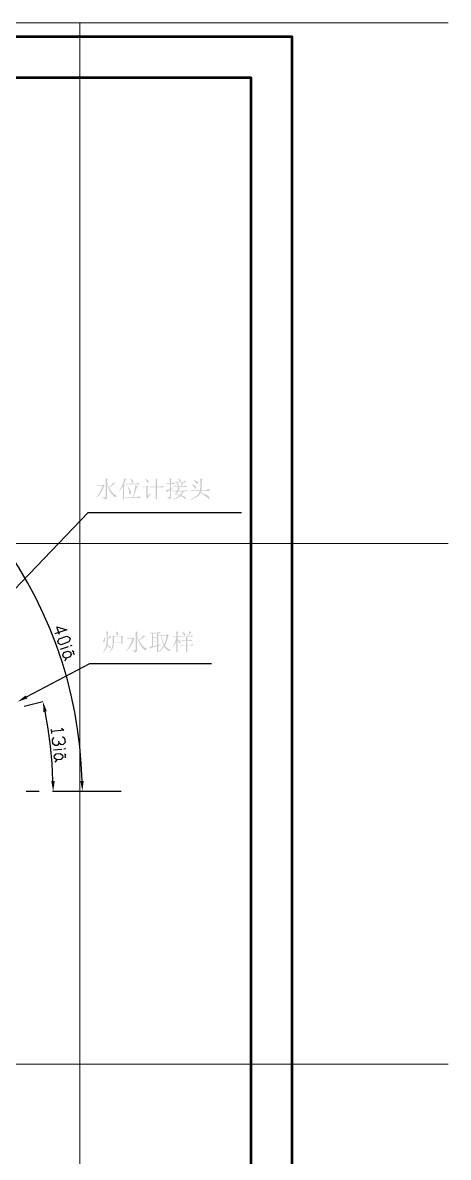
# Model space of a CAD drawing. Header units: millimetres. Extents: x 0 to 841, y 0 to 1189.
# Drawn here: x 743.9 to 841, y 929.9 to 1189 of the extents above; entities that cross this region are included whole.
import ezdxf

# ---------------------------------------------------------------- set-up
doc = ezdxf.new("R2010")
doc.units = ezdxf.units.MM
doc.layers.add('C00-00-00', color=7, linetype='Continuous')
doc.layers.add('CBF-BF-BF', color=7, linetype='Continuous', true_color=0xbfbfbf)

msp = doc.modelspace()

# ---------------------------------------------------------------- hatches: boundary and pattern name
at = {"layer": 'C00-00-00'}
h = msp.add_hatch(color=256, dxfattribs=at)
edge = h.paths.add_edge_path(flags=0)
edge.add_spline(control_points=[(762.806696, 1084.95387), (762.806696, 1084.95387), (763.347438, 1084.725116), (763.347438, 1084.725116), (763.347438, 1084.725116), (763.13963, 1084.558649), (763.13963, 1084.558649), (763.125298, 1084.239495), (763.152859, 1083.968849), (763.222312, 1083.74726), (763.291766, 1083.52512), (763.40256, 1083.254474), (763.555798, 1082.93532), (764.09654, 1083.379048), (764.4642, 1083.760489), (764.658228, 1084.080194), (764.658228, 1084.080194), (765.012108, 1083.705368), (765.012108, 1083.705368), (764.873202, 1083.691036), (764.696262, 1083.607803), (764.481288, 1083.455667), (764.266314, 1083.302981), (763.971414, 1083.095172), (763.597139, 1082.831692), (764.137881, 1081.790997), (764.748076, 1081.159304), (765.428276, 1080.937716), (765.428276, 1080.937716), (765.428276, 1080.854482), (765.428276, 1080.854482), (765.164795, 1080.840702), (765.004943, 1080.757468), (764.949821, 1080.604782), (764.103154, 1081.228758), (763.500125, 1082.241891), (763.13963, 1083.64308), (763.13963, 1083.64308), (763.13963, 1080.729908), (763.13963, 1080.729908), (763.152859, 1080.383193), (762.986392, 1080.168219), (762.640229, 1080.084435), (762.653458, 1080.279014), (762.438484, 1080.4317), (761.994756, 1080.542494), (761.994756, 1080.542494), (761.994756, 1080.625728), (761.994756, 1080.625728), (762.31391, 1080.598167), (762.532191, 1080.583836), (762.650151, 1080.583836), (762.768111, 1080.583836), (762.827091, 1080.667069), (762.827091, 1080.834087), (762.827091, 1080.834087), (762.827091, 1084.183823), (762.827091, 1084.183823), (762.827091, 1084.447304), (762.819925, 1084.70417), (762.806696, 1084.95387), (762.806696, 1084.95387), (762.806696, 1084.95387), (762.806696, 1084.95387)], knot_values=[0, 0, 0, 0, 1, 1, 1, 2, 2, 2, 3, 3, 3, 4, 4, 4, 5, 5, 5, 6, 6, 6, 7, 7, 7, 8, 8, 8, 9, 9, 9, 10, 10, 10, 11, 11, 11, 12, 12, 12, 13, 13, 13, 14, 14, 14, 15, 15, 15, 16, 16, 16, 17, 17, 17, 18, 18, 18, 19, 19, 19, 20, 20, 20, 21, 21, 21, 21], degree=3, periodic=1)
edge = h.paths.add_edge_path(flags=0)
edge.add_spline(control_points=[(760.66302, 1080.500602), (760.66302, 1080.500602), (760.621679, 1080.563441), (760.621679, 1080.563441), (761.315108, 1081.256869), (761.793562, 1082.144326), (762.057594, 1083.226913), (762.057594, 1083.226913), (761.412121, 1083.226913), (761.412121, 1083.226913), (761.231874, 1083.226913), (761.065407, 1083.205967), (760.91272, 1083.164626), (760.91272, 1083.164626), (760.725858, 1083.351488), (760.725858, 1083.351488), (760.725858, 1083.351488), (762.036648, 1083.351488), (762.036648, 1083.351488), (762.036648, 1083.351488), (762.224062, 1083.601188), (762.224062, 1083.601188), (762.224062, 1083.601188), (762.598337, 1083.268254), (762.598337, 1083.268254), (762.598337, 1083.268254), (762.390529, 1083.164626), (762.390529, 1083.164626), (762.043263, 1081.929903), (761.467794, 1081.041896), (760.66302, 1080.500602), (760.66302, 1080.500602), (760.66302, 1080.500602), (760.66302, 1080.500602)], knot_values=[0, 0, 0, 0, 1, 1, 1, 2, 2, 2, 3, 3, 3, 4, 4, 4, 5, 5, 5, 6, 6, 6, 7, 7, 7, 8, 8, 8, 9, 9, 9, 10, 10, 10, 11, 11, 11, 11], degree=3, periodic=1)
h = msp.add_hatch(color=256, dxfattribs=at)
edge = h.paths.add_edge_path(flags=0)
edge.add_spline(control_points=[(766.725726, 1080.126327), (766.738956, 1080.543046), (766.746121, 1081.568857), (766.746121, 1083.205967), (766.45508, 1082.720346), (766.191599, 1082.352685), (765.955679, 1082.102985), (765.955679, 1082.102985), (765.893391, 1082.144877), (765.893391, 1082.144877), (766.156872, 1082.560494), (766.3961, 1083.011388), (766.611074, 1083.497008), (766.826048, 1083.982629), (766.988656, 1084.475416), (767.100002, 1084.974817), (767.100002, 1084.974817), (767.578456, 1084.725116), (767.578456, 1084.725116), (767.578456, 1084.725116), (767.391594, 1084.620936), (767.391594, 1084.620936), (767.169455, 1084.121535), (767.009602, 1083.760489), (766.912588, 1083.538901), (766.912588, 1083.538901), (767.183235, 1083.351488), (767.183235, 1083.351488), (767.183235, 1083.351488), (767.016768, 1083.226913), (767.016768, 1083.226913), (767.016768, 1081.562243), (767.023383, 1080.584387), (767.037714, 1080.292794), (767.037714, 1080.292794), (766.725726, 1080.126327), (766.725726, 1080.126327)], knot_values=[0, 0, 0, 0, 1, 1, 1, 2, 2, 2, 3, 3, 3, 4, 4, 4, 5, 5, 5, 6, 6, 6, 7, 7, 7, 8, 8, 8, 9, 9, 9, 10, 10, 10, 11, 11, 11, 12, 12, 12, 12], degree=3, periodic=1)
edge = h.paths.add_edge_path(flags=0)
edge.add_spline(control_points=[(768.431738, 1084.891583), (768.431738, 1084.891583), (768.494025, 1084.932924), (768.494025, 1084.932924), (768.896412, 1084.627551), (769.100913, 1084.405962), (769.108079, 1084.267056), (769.114693, 1084.12815), (769.066187, 1084.017356), (768.962558, 1083.934122), (768.858378, 1083.850889), (768.788925, 1083.913176), (768.754199, 1084.121535), (768.719472, 1084.329343), (768.611985, 1084.58621), (768.431738, 1084.891583), (768.431738, 1084.891583), (768.431738, 1084.891583), (768.431738, 1084.891583)], knot_values=[0, 0, 0, 0, 1, 1, 1, 2, 2, 2, 3, 3, 3, 4, 4, 4, 5, 5, 5, 6, 6, 6, 6], degree=3, periodic=1)
edge = h.paths.add_edge_path(flags=0)
edge.add_spline(control_points=[(767.370648, 1083.726314), (767.370648, 1083.726314), (769.8886, 1083.726314), (769.8886, 1083.726314), (769.8886, 1083.726314), (770.179641, 1084.017356), (770.179641, 1084.017356), (770.179641, 1084.017356), (770.595809, 1083.601188), (770.595809, 1083.601188), (770.595809, 1083.601188), (768.036516, 1083.601188), (768.036516, 1083.601188), (767.870049, 1083.601188), (767.710197, 1083.580242), (767.558062, 1083.538901), (767.558062, 1083.538901), (767.370648, 1083.726314), (767.370648, 1083.726314)], knot_values=[0, 0, 0, 0, 1, 1, 1, 2, 2, 2, 3, 3, 3, 4, 4, 4, 5, 5, 5, 6, 6, 6, 6], degree=3, periodic=1)
edge = h.paths.add_edge_path(flags=0)
edge.add_spline(control_points=[(767.849103, 1083.122733), (767.849103, 1083.122733), (767.911391, 1083.164626), (767.911391, 1083.164626), (768.258105, 1082.609552), (768.473079, 1082.193384), (768.556312, 1081.916123), (768.639546, 1081.63831), (768.611985, 1081.426644), (768.473079, 1081.281123), (768.334173, 1081.135602), (768.261412, 1081.146075), (768.254798, 1081.312542), (768.247632, 1081.479009), (768.216213, 1081.714378), (768.161091, 1082.019751), (768.105418, 1082.325125), (768.001239, 1082.692785), (767.849103, 1083.122733), (767.849103, 1083.122733), (767.849103, 1083.122733), (767.849103, 1083.122733)], knot_values=[0, 0, 0, 0, 1, 1, 1, 2, 2, 2, 3, 3, 3, 4, 4, 4, 5, 5, 5, 6, 6, 6, 7, 7, 7, 7], degree=3, periodic=1)
edge = h.paths.add_edge_path(flags=0)
edge.add_spline(control_points=[(769.617953, 1083.39338), (769.617953, 1083.39338), (770.117354, 1083.122733), (770.117354, 1083.122733), (769.992228, 1083.05328), (769.867102, 1082.810194), (769.742528, 1082.394027), (769.617953, 1081.977859), (769.423374, 1081.381444), (769.159893, 1080.604782), (769.159893, 1080.604782), (770.096408, 1080.604782), (770.096408, 1080.604782), (770.096408, 1080.604782), (770.388001, 1080.896375), (770.388001, 1080.896375), (770.388001, 1080.896375), (770.804168, 1080.480207), (770.804168, 1080.480207), (770.804168, 1080.480207), (767.932337, 1080.480207), (767.932337, 1080.480207), (767.751538, 1080.480207), (767.585071, 1080.459261), (767.432936, 1080.417369), (767.432936, 1080.417369), (767.245522, 1080.604782), (767.245522, 1080.604782), (767.245522, 1080.604782), (769.014372, 1080.604782), (769.014372, 1080.604782), (769.180839, 1081.173636), (769.319194, 1081.724851), (769.43054, 1082.258979), (769.541334, 1082.793106), (769.603621, 1083.17124), (769.617953, 1083.39338), (769.617953, 1083.39338), (769.617953, 1083.39338), (769.617953, 1083.39338)], knot_values=[0, 0, 0, 0, 1, 1, 1, 2, 2, 2, 3, 3, 3, 4, 4, 4, 5, 5, 5, 6, 6, 6, 7, 7, 7, 8, 8, 8, 9, 9, 9, 10, 10, 10, 11, 11, 11, 12, 12, 12, 13, 13, 13, 13], degree=3, periodic=1)
h = msp.add_hatch(color=256, dxfattribs=at)
edge = h.paths.add_edge_path(flags=0)
edge.add_spline(control_points=[(771.830421, 1084.766457), (771.830421, 1084.766457), (771.851367, 1084.829296), (771.851367, 1084.829296), (772.15674, 1084.690389), (772.367856, 1084.572429), (772.485816, 1084.475416), (772.603776, 1084.378402), (772.662756, 1084.280837), (772.662756, 1084.183823), (772.662756, 1084.086809), (772.624171, 1084.003575), (772.548103, 1083.934122), (772.472035, 1083.864669), (772.388802, 1083.937981), (772.298403, 1084.152955), (772.208003, 1084.367929), (772.052009, 1084.572429), (771.830421, 1084.766457), (771.830421, 1084.766457), (771.830421, 1084.766457), (771.830421, 1084.766457)], knot_values=[0, 0, 0, 0, 1, 1, 1, 2, 2, 2, 3, 3, 3, 4, 4, 4, 5, 5, 5, 6, 6, 6, 7, 7, 7, 7], degree=3, periodic=1)
edge = h.paths.add_edge_path(flags=0)
edge.add_spline(control_points=[(772.39266, 1080.937716), (772.39266, 1080.937716), (773.204049, 1081.645476), (773.204049, 1081.645476), (773.204049, 1081.645476), (773.245391, 1081.583189), (773.245391, 1081.583189), (772.75977, 1080.958662), (772.461562, 1080.542494), (772.350768, 1080.334135), (772.350768, 1080.334135), (772.03878, 1080.688015), (772.03878, 1080.688015), (772.093902, 1080.771249), (772.122014, 1080.902989), (772.122014, 1081.083788), (772.122014, 1081.083788), (772.122014, 1082.956266), (772.122014, 1082.956266), (772.122014, 1082.956266), (771.58072, 1082.956266), (771.58072, 1082.956266), (771.58072, 1082.956266), (771.768134, 1082.956266), (771.768134, 1082.956266), (771.6849, 1082.956266), (771.56694, 1082.93532), (771.414253, 1082.893979), (771.414253, 1082.893979), (771.227391, 1083.081392), (771.227391, 1083.081392), (771.227391, 1083.081392), (772.080121, 1083.081392), (772.080121, 1083.081392), (772.080121, 1083.081392), (772.309427, 1083.310146), (772.309427, 1083.310146), (772.309427, 1083.310146), (772.600469, 1083.018554), (772.600469, 1083.018554), (772.600469, 1083.018554), (772.39266, 1082.873033), (772.39266, 1082.873033), (772.39266, 1082.873033), (772.39266, 1080.937716), (772.39266, 1080.937716)], knot_values=[0, 0, 0, 0, 1, 1, 1, 2, 2, 2, 3, 3, 3, 4, 4, 4, 5, 5, 5, 6, 6, 6, 7, 7, 7, 8, 8, 8, 9, 9, 9, 10, 10, 10, 11, 11, 11, 12, 12, 12, 13, 13, 13, 14, 14, 14, 15, 15, 15, 15], degree=3, periodic=1)
edge = h.paths.add_edge_path(flags=0)
edge.add_spline(control_points=[(774.223798, 1083.060446), (774.223798, 1083.989795), (774.216632, 1084.592824), (774.202851, 1084.870637), (774.202851, 1084.870637), (774.702252, 1084.641883), (774.702252, 1084.641883), (774.702252, 1084.641883), (774.535785, 1084.475416), (774.535785, 1084.475416), (774.535785, 1084.475416), (774.535785, 1083.060446), (774.535785, 1083.060446), (774.535785, 1083.060446), (775.4723, 1083.060446), (775.4723, 1083.060446), (775.4723, 1083.060446), (775.742396, 1083.331093), (775.742396, 1083.331093), (775.742396, 1083.331093), (776.117222, 1082.93532), (776.117222, 1082.93532), (776.117222, 1082.93532), (774.535785, 1082.93532), (774.535785, 1082.93532), (774.535785, 1082.93532), (774.535785, 1081.041896), (774.535785, 1081.041896), (774.535785, 1080.764083), (774.5424, 1080.507768), (774.556732, 1080.271848), (774.556732, 1080.271848), (774.202851, 1080.126327), (774.202851, 1080.126327), (774.216632, 1080.556275), (774.223798, 1080.882043), (774.223798, 1081.104183), (774.223798, 1081.104183), (774.223798, 1082.93532), (774.223798, 1082.93532), (774.223798, 1082.93532), (773.162157, 1082.93532), (773.162157, 1082.93532), (773.162157, 1082.93532), (773.474696, 1082.93532), (773.474696, 1082.93532), (773.308229, 1082.93532), (773.148377, 1082.914374), (772.99569, 1082.873033), (772.99569, 1082.873033), (772.808828, 1083.060446), (772.808828, 1083.060446), (772.808828, 1083.060446), (774.223798, 1083.060446), (774.223798, 1083.060446)], knot_values=[0, 0, 0, 0, 1, 1, 1, 2, 2, 2, 3, 3, 3, 4, 4, 4, 5, 5, 5, 6, 6, 6, 7, 7, 7, 8, 8, 8, 9, 9, 9, 10, 10, 10, 11, 11, 11, 12, 12, 12, 13, 13, 13, 14, 14, 14, 15, 15, 15, 16, 16, 16, 17, 17, 17, 18, 18, 18, 18], degree=3, periodic=1)
h = msp.add_hatch(color=256, dxfattribs=at)
edge = h.paths.add_edge_path(flags=0)
edge.add_spline(control_points=[(778.43387, 1084.183823), (778.43387, 1084.183823), (780.639833, 1084.183823), (780.639833, 1084.183823), (780.639833, 1084.183823), (780.868588, 1084.413128), (780.868588, 1084.413128), (780.868588, 1084.413128), (781.222468, 1084.059248), (781.222468, 1084.059248), (781.222468, 1084.059248), (779.078792, 1084.059248), (779.078792, 1084.059248), (778.898544, 1084.059248), (778.745858, 1084.038302), (778.621283, 1083.996961), (778.621283, 1083.996961), (778.43387, 1084.183823), (778.43387, 1084.183823)], knot_values=[0, 0, 0, 0, 1, 1, 1, 2, 2, 2, 3, 3, 3, 4, 4, 4, 5, 5, 5, 6, 6, 6, 6], degree=3, periodic=1)
edge = h.paths.add_edge_path(flags=0)
edge.add_spline(control_points=[(778.933271, 1083.976014), (779.238644, 1083.767655), (779.415584, 1083.614968), (779.464091, 1083.517955), (779.512598, 1083.420941), (779.487793, 1083.320068), (779.390779, 1083.21644), (779.293766, 1083.11226), (779.224312, 1083.146987), (779.182971, 1083.320619), (779.141079, 1083.493701), (779.03745, 1083.698202), (778.870983, 1083.934122), (778.870983, 1083.934122), (778.933271, 1083.976014), (778.933271, 1083.976014)], knot_values=[0, 0, 0, 0, 1, 1, 1, 2, 2, 2, 3, 3, 3, 4, 4, 4, 5, 5, 5, 5], degree=3, periodic=1)
edge = h.paths.add_edge_path(flags=0)
edge.add_spline(control_points=[(779.661426, 1082.665225), (779.661426, 1082.665225), (779.370384, 1082.123931), (779.370384, 1082.123931), (779.370384, 1082.123931), (780.868588, 1082.123931), (780.868588, 1082.123931), (780.868588, 1082.123931), (781.118288, 1082.373632), (781.118288, 1082.373632), (781.118288, 1082.373632), (781.472168, 1081.999356), (781.472168, 1081.999356), (781.472168, 1081.999356), (780.597941, 1081.999356), (780.597941, 1081.999356), (780.389581, 1081.555077), (780.2165, 1081.250255), (780.077594, 1081.083788), (780.354855, 1080.986223), (780.590775, 1080.88535), (780.784803, 1080.781722), (780.978831, 1080.677542), (781.100649, 1080.573914), (781.149156, 1080.469734), (781.197663, 1080.366106), (781.197663, 1080.275706), (781.149156, 1080.199087), (781.100649, 1080.12302), (781.013557, 1080.15058), (780.888983, 1080.282321), (780.764408, 1080.414613), (780.635975, 1080.5221), (780.504234, 1080.605333), (780.372494, 1080.688015), (780.181773, 1080.785029), (779.932073, 1080.896375), (779.709933, 1080.701796), (779.442594, 1080.53588), (779.130606, 1080.396974), (778.818618, 1080.258067), (778.391977, 1080.168219), (777.851235, 1080.126327), (777.851235, 1080.126327), (777.851235, 1080.20956), (777.851235, 1080.20956), (778.142277, 1080.251453), (778.444343, 1080.330828), (778.756331, 1080.448788), (779.068318, 1080.566748), (779.370384, 1080.750303), (779.661426, 1081.000554), (779.342272, 1081.125129), (778.995558, 1081.222143), (778.621283, 1081.291596), (778.759638, 1081.527516), (778.898544, 1081.763436), (779.03745, 1081.999356), (779.03745, 1081.999356), (778.288349, 1081.999356), (778.288349, 1081.999356), (778.288349, 1081.999356), (778.100936, 1081.957464), (778.100936, 1081.957464), (778.100936, 1081.957464), (777.934469, 1082.123931), (777.934469, 1082.123931), (777.934469, 1082.123931), (779.078792, 1082.123931), (779.078792, 1082.123931), (779.217698, 1082.442534), (779.328492, 1082.726961), (779.411726, 1082.977212), (779.411726, 1082.977212), (778.496157, 1082.977212), (778.496157, 1082.977212), (778.496157, 1082.977212), (778.309295, 1082.93532), (778.309295, 1082.93532), (778.309295, 1082.93532), (778.142828, 1083.101787), (778.142828, 1083.101787), (778.142828, 1083.101787), (779.890732, 1083.101787), (779.890732, 1083.101787), (779.945853, 1083.226362), (780.004833, 1083.365268), (780.067121, 1083.517955), (780.129408, 1083.670641), (780.188388, 1083.844274), (780.244061, 1084.038302), (780.244061, 1084.038302), (780.660228, 1083.74726), (780.660228, 1083.74726), (780.660228, 1083.74726), (780.473366, 1083.705368), (780.473366, 1083.705368), (780.278787, 1083.427555), (780.126101, 1083.226362), (780.015306, 1083.101787), (780.015306, 1083.101787), (780.785354, 1083.101787), (780.785354, 1083.101787), (780.785354, 1083.101787), (781.035055, 1083.351488), (781.035055, 1083.351488), (781.035055, 1083.351488), (781.40933, 1082.977212), (781.40933, 1082.977212), (781.40933, 1082.977212), (779.453618, 1082.977212), (779.453618, 1082.977212), (779.453618, 1082.977212), (779.827893, 1082.748458), (779.827893, 1082.748458), (779.827893, 1082.748458), (779.661426, 1082.665225), (779.661426, 1082.665225)], knot_values=[0, 0, 0, 0, 1, 1, 1, 2, 2, 2, 3, 3, 3, 4, 4, 4, 5, 5, 5, 6, 6, 6, 7, 7, 7, 8, 8, 8, 9, 9, 9, 10, 10, 10, 11, 11, 11, 12, 12, 12, 13, 13, 13, 14, 14, 14, 15, 15, 15, 16, 16, 16, 17, 17, 17, 18, 18, 18, 19, 19, 19, 20, 20, 20, 21, 21, 21, 22, 22, 22, 23, 23, 23, 24, 24, 24, 25, 25, 25, 26, 26, 26, 27, 27, 27, 28, 28, 28, 29, 29, 29, 30, 30, 30, 31, 31, 31, 32, 32, 32, 33, 33, 33, 34, 34, 34, 35, 35, 35, 36, 36, 36, 37, 37, 37, 38, 38, 38, 39, 39, 39, 39], degree=3, periodic=1)
edge = h.paths.add_edge_path(flags=0)
edge.add_spline(control_points=[(778.933271, 1081.353883), (779.238644, 1081.298211), (779.529686, 1081.235923), (779.807498, 1081.167021), (779.987194, 1081.40239), (780.139881, 1081.679652), (780.265007, 1081.999356), (780.265007, 1081.999356), (779.328492, 1081.999356), (779.328492, 1081.999356), (779.203917, 1081.790997), (779.072177, 1081.575472), (778.933271, 1081.353883), (778.933271, 1081.353883), (778.933271, 1081.353883), (778.933271, 1081.353883)], knot_values=[0, 0, 0, 0, 1, 1, 1, 2, 2, 2, 3, 3, 3, 4, 4, 4, 5, 5, 5, 5], degree=3, periodic=1)
edge = h.paths.add_edge_path(flags=0)
edge.add_spline(control_points=[(779.349438, 1084.974817), (779.599139, 1084.83591), (779.768913, 1084.721258), (779.859312, 1084.631409), (779.94916, 1084.54101), (779.945853, 1084.433523), (779.848839, 1084.308948), (779.751825, 1084.183823), (779.679065, 1084.204769), (779.630558, 1084.371236), (779.582051, 1084.537703), (779.467398, 1084.724565), (779.287151, 1084.932924), (779.287151, 1084.932924), (779.349438, 1084.974817), (779.349438, 1084.974817)], knot_values=[0, 0, 0, 0, 1, 1, 1, 2, 2, 2, 3, 3, 3, 4, 4, 4, 5, 5, 5, 5], degree=3, periodic=1)
edge = h.paths.add_edge_path(flags=0)
edge.add_spline(control_points=[(777.72666, 1082.623332), (777.72666, 1082.623332), (778.309295, 1082.873033), (778.309295, 1082.873033), (778.309295, 1082.873033), (778.350636, 1082.810745), (778.350636, 1082.810745), (778.350636, 1082.810745), (777.72666, 1082.435919), (777.72666, 1082.435919), (777.72666, 1082.435919), (777.72666, 1080.66762), (777.72666, 1080.66762), (777.72666, 1080.445481), (777.587754, 1080.271848), (777.310493, 1080.147273), (777.338054, 1080.29996), (777.164421, 1080.452646), (776.790146, 1080.604782), (776.790146, 1080.604782), (776.790146, 1080.688015), (776.790146, 1080.688015), (777.094968, 1080.632343), (777.282381, 1080.60864), (777.351834, 1080.615255), (777.421287, 1080.622421), (777.456014, 1080.68085), (777.456014, 1080.792195), (777.456014, 1080.792195), (777.456014, 1082.290398), (777.456014, 1082.290398), (777.081187, 1082.068258), (776.866213, 1081.915572), (776.811092, 1081.832889), (776.811092, 1081.832889), (776.540445, 1082.186218), (776.540445, 1082.186218), (776.789594, 1082.255672), (777.094968, 1082.366466), (777.456014, 1082.519152), (777.456014, 1082.519152), (777.456014, 1083.684422), (777.456014, 1083.684422), (777.456014, 1083.684422), (777.0189, 1083.684422), (777.0189, 1083.684422), (777.0189, 1083.684422), (776.7692, 1083.64308), (776.7692, 1083.64308), (776.7692, 1083.64308), (776.602733, 1083.809547), (776.602733, 1083.809547), (776.602733, 1083.809547), (777.456014, 1083.809547), (777.456014, 1083.809547), (777.456014, 1084.378402), (777.448848, 1084.780238), (777.435068, 1085.016158), (777.435068, 1085.016158), (777.893127, 1084.787403), (777.893127, 1084.787403), (777.893127, 1084.787403), (777.72666, 1084.641883), (777.72666, 1084.641883), (777.72666, 1084.641883), (777.72666, 1083.809547), (777.72666, 1083.809547), (777.72666, 1083.809547), (777.996756, 1083.809547), (777.996756, 1083.809547), (777.996756, 1083.809547), (778.226062, 1084.038302), (778.226062, 1084.038302), (778.226062, 1084.038302), (778.579391, 1083.684422), (778.579391, 1083.684422), (778.579391, 1083.684422), (777.72666, 1083.684422), (777.72666, 1083.684422), (777.72666, 1083.684422), (777.72666, 1082.623332), (777.72666, 1082.623332)], knot_values=[0, 0, 0, 0, 1, 1, 1, 2, 2, 2, 3, 3, 3, 4, 4, 4, 5, 5, 5, 6, 6, 6, 7, 7, 7, 8, 8, 8, 9, 9, 9, 10, 10, 10, 11, 11, 11, 12, 12, 12, 13, 13, 13, 14, 14, 14, 15, 15, 15, 16, 16, 16, 17, 17, 17, 18, 18, 18, 19, 19, 19, 20, 20, 20, 21, 21, 21, 22, 22, 22, 23, 23, 23, 24, 24, 24, 25, 25, 25, 26, 26, 26, 27, 27, 27, 27], degree=3, periodic=1)
h = msp.add_hatch(color=256, dxfattribs=at)
edge = h.paths.add_edge_path(flags=0)
edge.add_spline(control_points=[(782.935535, 1084.579595), (783.420604, 1084.426357), (783.72267, 1084.294617), (783.84063, 1084.183823), (783.95859, 1084.072477), (783.978985, 1083.926956), (783.902917, 1083.746709), (783.82685, 1083.566462), (783.733143, 1083.576935), (783.622349, 1083.778128), (783.511003, 1083.979322), (783.268469, 1084.225715), (782.894193, 1084.516757), (782.894193, 1084.516757), (782.935535, 1084.579595), (782.935535, 1084.579595)], knot_values=[0, 0, 0, 0, 1, 1, 1, 2, 2, 2, 3, 3, 3, 4, 4, 4, 5, 5, 5, 5], degree=3, periodic=1)
edge = h.paths.add_edge_path(flags=0)
edge.add_spline(control_points=[(782.45708, 1083.580793), (782.984042, 1083.386214), (783.292171, 1083.23022), (783.38257, 1083.11226), (783.472969, 1082.9943), (783.479584, 1082.852087), (783.403516, 1082.685619), (783.327449, 1082.519152), (783.230435, 1082.543406), (783.112475, 1082.75838), (782.994515, 1082.973354), (782.761902, 1083.226913), (782.415187, 1083.517955), (782.415187, 1083.517955), (782.45708, 1083.580793), (782.45708, 1083.580793)], knot_values=[0, 0, 0, 0, 1, 1, 1, 2, 2, 2, 3, 3, 3, 4, 4, 4, 5, 5, 5, 5], degree=3, periodic=1)
edge = h.paths.add_edge_path(flags=0)
edge.add_spline(control_points=[(784.975031, 1084.683224), (784.975031, 1084.683224), (784.766672, 1084.537703), (784.766672, 1084.537703), (784.75234, 1084.079643), (784.73856, 1083.694895), (784.724779, 1083.382907), (784.710999, 1083.070919), (784.683438, 1082.685619), (784.642097, 1082.228111), (784.642097, 1082.228111), (785.869654, 1082.228111), (785.869654, 1082.228111), (785.869654, 1082.228111), (786.223534, 1082.581991), (786.223534, 1082.581991), (786.223534, 1082.581991), (786.701989, 1082.102985), (786.701989, 1082.102985), (786.701989, 1082.102985), (784.621151, 1082.102985), (784.621151, 1082.102985), (784.593039, 1081.991639), (784.551147, 1081.867065), (784.496025, 1081.72871), (785.203785, 1081.437117), (785.716967, 1081.21167), (786.036121, 1081.052369), (786.354723, 1080.892516), (786.50741, 1080.677542), (786.493629, 1080.407447), (786.479849, 1080.1368), (786.351416, 1080.15058), (786.108881, 1080.448788), (785.865795, 1080.746995), (785.31458, 1081.138909), (784.454684, 1081.62453), (784.218764, 1081.16647), (783.88583, 1080.82637), (783.455882, 1080.604782), (783.025934, 1080.383193), (782.540313, 1080.20956), (781.99902, 1080.084435), (781.99902, 1080.084435), (781.978625, 1080.167668), (781.978625, 1080.167668), (782.57504, 1080.348467), (783.07389, 1080.584387), (783.476277, 1080.875429), (783.878664, 1081.16647), (784.155925, 1081.576023), (784.309163, 1082.102985), (784.309163, 1082.102985), (782.685834, 1082.102985), (782.685834, 1082.102985), (782.505035, 1082.102985), (782.338568, 1082.082039), (782.186433, 1082.040698), (782.186433, 1082.040698), (781.99902, 1082.228111), (781.99902, 1082.228111), (781.99902, 1082.228111), (784.329558, 1082.228111), (784.329558, 1082.228111), (784.38468, 1082.685619), (784.416099, 1083.181713), (784.423265, 1083.715841), (784.429879, 1084.249417), (784.433738, 1084.662277), (784.433738, 1084.95387), (784.433738, 1084.95387), (784.975031, 1084.683224), (784.975031, 1084.683224)], knot_values=[0, 0, 0, 0, 1, 1, 1, 2, 2, 2, 3, 3, 3, 4, 4, 4, 5, 5, 5, 6, 6, 6, 7, 7, 7, 8, 8, 8, 9, 9, 9, 10, 10, 10, 11, 11, 11, 12, 12, 12, 13, 13, 13, 14, 14, 14, 15, 15, 15, 16, 16, 16, 17, 17, 17, 18, 18, 18, 19, 19, 19, 20, 20, 20, 21, 21, 21, 22, 22, 22, 23, 23, 23, 24, 24, 24, 24], degree=3, periodic=1)
h = msp.add_hatch(color=256, dxfattribs=at)
edge = h.paths.add_edge_path(flags=0)
edge.add_spline(control_points=[(763.577784, 1045.225575), (763.95206, 1045.655523), (764.184121, 1046.054052), (764.274521, 1046.421712), (764.36492, 1046.789373), (764.413427, 1047.223179), (764.420041, 1047.72258), (764.426656, 1048.221981), (764.423349, 1048.686656), (764.41012, 1049.116604), (764.41012, 1049.116604), (764.701161, 1048.908796), (764.701161, 1048.908796), (764.701161, 1048.908796), (766.32449, 1048.908796), (766.32449, 1048.908796), (766.32449, 1048.908796), (766.470011, 1049.116604), (766.470011, 1049.116604), (766.470011, 1049.116604), (766.802945, 1048.845957), (766.802945, 1048.845957), (766.802945, 1048.845957), (766.657424, 1048.700436), (766.657424, 1048.700436), (766.657424, 1047.881882), (766.664039, 1047.403427), (766.677819, 1047.26452), (766.677819, 1047.26452), (766.365831, 1047.139946), (766.365831, 1047.139946), (766.365831, 1047.139946), (766.365831, 1047.47288), (766.365831, 1047.47288), (766.365831, 1047.47288), (764.701161, 1047.47288), (764.701161, 1047.47288), (764.6736, 1046.432185), (764.31972, 1045.669855), (763.640072, 1045.183683), (763.640072, 1045.183683), (763.577784, 1045.225575), (763.577784, 1045.225575)], knot_values=[0, 0, 0, 0, 1, 1, 1, 2, 2, 2, 3, 3, 3, 4, 4, 4, 5, 5, 5, 6, 6, 6, 7, 7, 7, 8, 8, 8, 9, 9, 9, 10, 10, 10, 11, 11, 11, 12, 12, 12, 13, 13, 13, 14, 14, 14, 14], degree=3, periodic=1)
edge = h.paths.add_edge_path(flags=0)
edge.add_spline(control_points=[(765.075988, 1049.990831), (765.39459, 1049.824364), (765.592476, 1049.685458), (765.668544, 1049.574664), (765.744612, 1049.463318), (765.724217, 1049.334885), (765.606257, 1049.189364), (765.488297, 1049.043843), (765.411678, 1049.060931), (765.377502, 1049.241178), (765.342776, 1049.421426), (765.221508, 1049.657346), (765.013149, 1049.948939), (765.013149, 1049.948939), (765.075988, 1049.990831), (765.075988, 1049.990831)], knot_values=[0, 0, 0, 0, 1, 1, 1, 2, 2, 2, 3, 3, 3, 4, 4, 4, 5, 5, 5, 5], degree=3, periodic=1)
edge = h.paths.add_edge_path(flags=0)
edge.add_spline(control_points=[(764.701161, 1048.78367), (764.701161, 1048.78367), (764.701161, 1047.597454), (764.701161, 1047.597454), (764.701161, 1047.597454), (766.365831, 1047.597454), (766.365831, 1047.597454), (766.365831, 1047.597454), (766.365831, 1048.78367), (766.365831, 1048.78367), (766.365831, 1048.78367), (764.701161, 1048.78367), (764.701161, 1048.78367)], knot_values=[0, 0, 0, 0, 1, 1, 1, 2, 2, 2, 3, 3, 3, 4, 4, 4, 4], degree=3, periodic=1)
edge = h.paths.add_edge_path(flags=0)
edge.add_spline(control_points=[(762.99515, 1050.032172), (762.99515, 1050.032172), (763.494551, 1049.803418), (763.494551, 1049.803418), (763.494551, 1049.803418), (763.307138, 1049.636951), (763.307138, 1049.636951), (763.307138, 1049.636951), (763.307138, 1048.305215), (763.307138, 1048.305215), (763.528726, 1048.568696), (763.702359, 1048.838791), (763.827485, 1049.116604), (763.827485, 1049.116604), (764.139473, 1048.762724), (764.139473, 1048.762724), (764.042459, 1048.762724), (763.931113, 1048.699885), (763.806539, 1048.57531), (763.681413, 1048.450736), (763.514946, 1048.305215), (763.307138, 1048.138748), (763.307138, 1047.833375), (763.286192, 1047.430987), (763.24485, 1046.931586), (763.563453, 1046.79268), (763.764646, 1046.67472), (763.84788, 1046.577706), (763.931113, 1046.480692), (763.958674, 1046.373205), (763.931113, 1046.255245), (763.903553, 1046.137285), (763.865519, 1046.068383), (763.817012, 1046.047437), (763.768505, 1046.026491), (763.705666, 1046.105866), (763.629599, 1046.286665), (763.55298, 1046.466912), (763.417932, 1046.647159), (763.223904, 1046.827958), (763.168232, 1046.536365), (763.057437, 1046.251938), (762.89097, 1045.974677), (762.724503, 1045.697415), (762.488583, 1045.440549), (762.18321, 1045.204629), (762.18321, 1045.204629), (762.141869, 1045.266916), (762.141869, 1045.266916), (762.502363, 1045.683635), (762.737732, 1046.092086), (762.849078, 1046.494473), (762.959872, 1046.89686), (763.015545, 1047.389095), (763.015545, 1047.97173), (763.015545, 1048.554364), (763.008379, 1049.241178), (762.99515, 1050.032172), (762.99515, 1050.032172), (762.99515, 1050.032172), (762.99515, 1050.032172)], knot_values=[0, 0, 0, 0, 1, 1, 1, 2, 2, 2, 3, 3, 3, 4, 4, 4, 5, 5, 5, 6, 6, 6, 7, 7, 7, 8, 8, 8, 9, 9, 9, 10, 10, 10, 11, 11, 11, 12, 12, 12, 13, 13, 13, 14, 14, 14, 15, 15, 15, 16, 16, 16, 17, 17, 17, 18, 18, 18, 19, 19, 19, 20, 20, 20, 20], degree=3, periodic=1)
edge = h.paths.add_edge_path(flags=0)
edge.add_spline(control_points=[(762.578982, 1048.638149), (762.661665, 1048.22143), (762.682611, 1047.954642), (762.64127, 1047.836682), (762.599377, 1047.718722), (762.529924, 1047.645961), (762.43291, 1047.618401), (762.335896, 1047.59084), (762.266443, 1047.597454), (762.225102, 1047.639347), (762.18321, 1047.680688), (762.207463, 1047.767229), (762.297863, 1047.898969), (762.387711, 1048.03071), (762.453857, 1048.277103), (762.495749, 1048.638149), (762.495749, 1048.638149), (762.578982, 1048.638149), (762.578982, 1048.638149)], knot_values=[0, 0, 0, 0, 1, 1, 1, 2, 2, 2, 3, 3, 3, 4, 4, 4, 5, 5, 5, 6, 6, 6, 6], degree=3, periodic=1)
h = msp.add_hatch(color=256, dxfattribs=at)
edge = h.paths.add_edge_path(flags=0)
edge.add_spline(control_points=[(769.660886, 1050.032172), (769.660886, 1050.032172), (770.201628, 1049.803418), (770.201628, 1049.803418), (770.201628, 1049.803418), (769.99382, 1049.636951), (769.99382, 1049.636951), (769.979488, 1049.317797), (770.007049, 1049.047151), (770.076502, 1048.825562), (770.145956, 1048.603422), (770.25675, 1048.332776), (770.409988, 1048.013622), (770.95073, 1048.45735), (771.31839, 1048.838791), (771.512418, 1049.158496), (771.512418, 1049.158496), (771.866298, 1048.78367), (771.866298, 1048.78367), (771.727392, 1048.769338), (771.550452, 1048.686105), (771.335478, 1048.533969), (771.120504, 1048.381283), (770.825604, 1048.173474), (770.451329, 1047.909994), (770.992071, 1046.869299), (771.602266, 1046.237606), (772.282466, 1046.016018), (772.282466, 1046.016018), (772.282466, 1045.932784), (772.282466, 1045.932784), (772.018985, 1045.919004), (771.859133, 1045.83577), (771.804011, 1045.683084), (770.957344, 1046.30706), (770.354315, 1047.320193), (769.99382, 1048.721382), (769.99382, 1048.721382), (769.99382, 1045.80821), (769.99382, 1045.80821), (770.007049, 1045.461495), (769.840582, 1045.246521), (769.494419, 1045.162737), (769.507648, 1045.357316), (769.292674, 1045.510002), (768.848946, 1045.620796), (768.848946, 1045.620796), (768.848946, 1045.70403), (768.848946, 1045.70403), (769.1681, 1045.676469), (769.386381, 1045.662138), (769.504341, 1045.662138), (769.622301, 1045.662138), (769.681281, 1045.745371), (769.681281, 1045.912389), (769.681281, 1045.912389), (769.681281, 1049.262125), (769.681281, 1049.262125), (769.681281, 1049.525606), (769.674115, 1049.782472), (769.660886, 1050.032172), (769.660886, 1050.032172), (769.660886, 1050.032172), (769.660886, 1050.032172)], knot_values=[0, 0, 0, 0, 1, 1, 1, 2, 2, 2, 3, 3, 3, 4, 4, 4, 5, 5, 5, 6, 6, 6, 7, 7, 7, 8, 8, 8, 9, 9, 9, 10, 10, 10, 11, 11, 11, 12, 12, 12, 13, 13, 13, 14, 14, 14, 15, 15, 15, 16, 16, 16, 17, 17, 17, 18, 18, 18, 19, 19, 19, 20, 20, 20, 21, 21, 21, 21], degree=3, periodic=1)
edge = h.paths.add_edge_path(flags=0)
edge.add_spline(control_points=[(767.51721, 1045.578904), (767.51721, 1045.578904), (767.475869, 1045.641743), (767.475869, 1045.641743), (768.169298, 1046.335171), (768.647752, 1047.222628), (768.911784, 1048.305215), (768.911784, 1048.305215), (768.266311, 1048.305215), (768.266311, 1048.305215), (768.086064, 1048.305215), (767.919597, 1048.284269), (767.76691, 1048.242928), (767.76691, 1048.242928), (767.580048, 1048.42979), (767.580048, 1048.42979), (767.580048, 1048.42979), (768.890838, 1048.42979), (768.890838, 1048.42979), (768.890838, 1048.42979), (769.078252, 1048.67949), (769.078252, 1048.67949), (769.078252, 1048.67949), (769.452527, 1048.346556), (769.452527, 1048.346556), (769.452527, 1048.346556), (769.244719, 1048.242928), (769.244719, 1048.242928), (768.897453, 1047.008205), (768.321984, 1046.120198), (767.51721, 1045.578904), (767.51721, 1045.578904), (767.51721, 1045.578904), (767.51721, 1045.578904)], knot_values=[0, 0, 0, 0, 1, 1, 1, 2, 2, 2, 3, 3, 3, 4, 4, 4, 5, 5, 5, 6, 6, 6, 7, 7, 7, 8, 8, 8, 9, 9, 9, 10, 10, 10, 11, 11, 11, 11], degree=3, periodic=1)
h = msp.add_hatch(color=256, dxfattribs=at)
edge = h.paths.add_edge_path(flags=0)
edge.add_spline(control_points=[(773.621258, 1047.556113), (773.621258, 1047.556113), (773.621258, 1046.640545), (773.621258, 1046.640545), (773.621258, 1046.640545), (774.557772, 1046.827958), (774.557772, 1046.827958), (774.557772, 1046.827958), (774.557772, 1047.556113), (774.557772, 1047.556113), (774.557772, 1047.556113), (773.621258, 1047.556113), (773.621258, 1047.556113)], knot_values=[0, 0, 0, 0, 1, 1, 1, 2, 2, 2, 3, 3, 3, 4, 4, 4, 4], degree=3, periodic=1)
edge = h.paths.add_edge_path(flags=0)
edge.add_spline(control_points=[(774.828419, 1046.723778), (774.828419, 1046.099251), (774.835034, 1045.662689), (774.848814, 1045.412437), (774.848814, 1045.412437), (774.536826, 1045.225575), (774.536826, 1045.225575), (774.550607, 1045.614182), (774.557772, 1046.092637), (774.557772, 1046.661491), (773.641653, 1046.411239), (773.128471, 1046.210046), (773.017677, 1046.05791), (773.017677, 1046.05791), (772.809869, 1046.474078), (772.809869, 1046.474078), (772.976336, 1046.501639), (773.156583, 1046.536365), (773.350611, 1046.578257), (773.350611, 1046.578257), (773.350611, 1049.574664), (773.350611, 1049.574664), (773.350611, 1049.574664), (773.184144, 1049.574664), (773.184144, 1049.574664), (773.184144, 1049.574664), (772.976336, 1049.532771), (772.976336, 1049.532771), (772.976336, 1049.532771), (772.809869, 1049.699238), (772.809869, 1049.699238), (772.809869, 1049.699238), (774.765581, 1049.699238), (774.765581, 1049.699238), (774.765581, 1049.699238), (775.015281, 1049.948939), (775.015281, 1049.948939), (775.015281, 1049.948939), (775.390107, 1049.574664), (775.390107, 1049.574664), (775.390107, 1049.574664), (774.828419, 1049.574664), (774.828419, 1049.574664), (774.828419, 1049.574664), (774.828419, 1046.890245), (774.828419, 1046.890245), (774.828419, 1046.890245), (775.452395, 1047.01482), (775.452395, 1047.01482), (775.452395, 1047.01482), (775.473341, 1046.931586), (775.473341, 1046.931586), (775.473341, 1046.931586), (774.828419, 1046.723778), (774.828419, 1046.723778)], knot_values=[0, 0, 0, 0, 1, 1, 1, 2, 2, 2, 3, 3, 3, 4, 4, 4, 5, 5, 5, 6, 6, 6, 7, 7, 7, 8, 8, 8, 9, 9, 9, 10, 10, 10, 11, 11, 11, 12, 12, 12, 13, 13, 13, 14, 14, 14, 15, 15, 15, 16, 16, 16, 17, 17, 17, 18, 18, 18, 18], degree=3, periodic=1)
edge = h.paths.add_edge_path(flags=0)
edge.add_spline(control_points=[(773.621258, 1049.574664), (773.621258, 1049.574664), (773.621258, 1048.700436), (773.621258, 1048.700436), (773.621258, 1048.700436), (774.557772, 1048.700436), (774.557772, 1048.700436), (774.557772, 1048.700436), (774.557772, 1049.574664), (774.557772, 1049.574664), (774.557772, 1049.574664), (773.621258, 1049.574664), (773.621258, 1049.574664)], knot_values=[0, 0, 0, 0, 1, 1, 1, 2, 2, 2, 3, 3, 3, 4, 4, 4, 4], degree=3, periodic=1)
edge = h.paths.add_edge_path(flags=0)
edge.add_spline(control_points=[(774.557772, 1048.575862), (774.557772, 1048.575862), (773.621258, 1048.575862), (773.621258, 1048.575862), (773.621258, 1048.575862), (773.621258, 1047.680688), (773.621258, 1047.680688), (773.621258, 1047.680688), (774.557772, 1047.680688), (774.557772, 1047.680688), (774.557772, 1047.680688), (774.557772, 1048.575862), (774.557772, 1048.575862)], knot_values=[0, 0, 0, 0, 1, 1, 1, 2, 2, 2, 3, 3, 3, 4, 4, 4, 4], degree=3, periodic=1)
edge = h.paths.add_edge_path(flags=0)
edge.add_spline(control_points=[(774.97394, 1049.178891), (774.97394, 1049.178891), (776.74279, 1049.178891), (776.74279, 1049.178891), (776.74279, 1049.178891), (776.909257, 1049.38725), (776.909257, 1049.38725), (776.909257, 1049.38725), (777.283532, 1049.095658), (777.283532, 1049.095658), (777.283532, 1049.095658), (777.096119, 1048.971083), (777.096119, 1048.971083), (776.887759, 1048.096856), (776.631444, 1047.361534), (776.326622, 1046.765119), (776.687117, 1046.265718), (777.117065, 1045.946565), (777.616466, 1045.80821), (777.616466, 1045.80821), (777.616466, 1045.724976), (777.616466, 1045.724976), (777.435667, 1045.697415), (777.297312, 1045.614182), (777.200298, 1045.475276), (776.797911, 1045.752537), (776.457811, 1046.099251), (776.18055, 1046.515419), (775.805724, 1045.988457), (775.375776, 1045.57229), (774.890706, 1045.266916), (774.890706, 1045.266916), (774.848814, 1045.329204), (774.848814, 1045.329204), (775.334435, 1045.759152), (775.723041, 1046.230992), (776.014083, 1046.744724), (775.723041, 1047.507606), (775.542794, 1048.277103), (775.473341, 1049.054316), (775.473341, 1049.054316), (775.32782, 1049.054316), (775.32782, 1049.054316), (775.32782, 1049.054316), (775.140407, 1049.012424), (775.140407, 1049.012424), (775.140407, 1049.012424), (774.97394, 1049.178891), (774.97394, 1049.178891)], knot_values=[0, 0, 0, 0, 1, 1, 1, 2, 2, 2, 3, 3, 3, 4, 4, 4, 5, 5, 5, 6, 6, 6, 7, 7, 7, 8, 8, 8, 9, 9, 9, 10, 10, 10, 11, 11, 11, 12, 12, 12, 13, 13, 13, 14, 14, 14, 15, 15, 15, 16, 16, 16, 16], degree=3, periodic=1)
edge = h.paths.add_edge_path(flags=0)
edge.add_spline(control_points=[(775.577521, 1049.054316), (775.715876, 1048.221981), (775.909903, 1047.548948), (776.160155, 1047.035766), (776.423636, 1047.618401), (776.624278, 1048.291435), (776.763185, 1049.054316), (776.763185, 1049.054316), (775.577521, 1049.054316), (775.577521, 1049.054316)], knot_values=[0, 0, 0, 0, 1, 1, 1, 2, 2, 2, 3, 3, 3, 3], degree=3, periodic=1)
h = msp.add_hatch(color=256, dxfattribs=at)
edge = h.paths.add_edge_path(flags=0)
edge.add_spline(control_points=[(780.20376, 1049.886652), (780.20376, 1049.886652), (780.245653, 1049.948939), (780.245653, 1049.948939), (780.6756, 1049.713019), (780.918135, 1049.536079), (780.973808, 1049.418119), (781.028929, 1049.300158), (781.011842, 1049.175584), (780.921442, 1049.043843), (780.831043, 1048.911552), (780.751668, 1048.942971), (780.682215, 1049.136999), (780.612762, 1049.331027), (780.453461, 1049.581278), (780.20376, 1049.886652), (780.20376, 1049.886652), (780.20376, 1049.886652), (780.20376, 1049.886652)], knot_values=[0, 0, 0, 0, 1, 1, 1, 2, 2, 2, 3, 3, 3, 4, 4, 4, 5, 5, 5, 6, 6, 6, 6], degree=3, periodic=1)
edge = h.paths.add_edge_path(flags=0)
edge.add_spline(control_points=[(781.431317, 1046.807012), (781.431317, 1046.113032), (781.437931, 1045.614182), (781.452263, 1045.308809), (781.452263, 1045.308809), (781.119329, 1045.183683), (781.119329, 1045.183683), (781.133109, 1045.683084), (781.140275, 1046.223826), (781.140275, 1046.807012), (781.140275, 1046.807012), (780.432515, 1046.807012), (780.432515, 1046.807012), (780.252267, 1046.807012), (780.0858, 1046.786066), (779.933113, 1046.744724), (779.933113, 1046.744724), (779.746252, 1046.931586), (779.746252, 1046.931586), (779.746252, 1046.931586), (781.140275, 1046.931586), (781.140275, 1046.931586), (781.140275, 1046.931586), (781.140275, 1047.805814), (781.140275, 1047.805814), (781.140275, 1047.805814), (780.786395, 1047.805814), (780.786395, 1047.805814), (780.605596, 1047.805814), (780.439129, 1047.784868), (780.286994, 1047.743527), (780.286994, 1047.743527), (780.099581, 1047.930389), (780.099581, 1047.930389), (780.099581, 1047.930389), (781.140275, 1047.930389), (781.140275, 1047.930389), (781.140275, 1047.930389), (781.140275, 1048.700436), (781.140275, 1048.700436), (781.140275, 1048.700436), (780.765449, 1048.700436), (780.765449, 1048.700436), (780.585201, 1048.700436), (780.418734, 1048.67949), (780.266048, 1048.638149), (780.266048, 1048.638149), (780.079186, 1048.825562), (780.079186, 1048.825562), (780.079186, 1048.825562), (781.431317, 1048.825562), (781.431317, 1048.825562), (781.681017, 1049.296851), (781.847484, 1049.713019), (781.930718, 1050.074065), (781.930718, 1050.074065), (782.367831, 1049.782472), (782.367831, 1049.782472), (782.228925, 1049.713019), (782.09057, 1049.580727), (781.951664, 1049.386699), (781.812758, 1049.192671), (781.681017, 1049.005258), (781.556442, 1048.825562), (781.556442, 1048.825562), (782.160023, 1048.825562), (782.160023, 1048.825562), (782.160023, 1048.825562), (782.409724, 1049.075263), (782.409724, 1049.075263), (782.409724, 1049.075263), (782.783999, 1048.700436), (782.783999, 1048.700436), (782.783999, 1048.700436), (781.431317, 1048.700436), (781.431317, 1048.700436), (781.431317, 1048.700436), (781.431317, 1047.930389), (781.431317, 1047.930389), (781.431317, 1047.930389), (782.013951, 1047.930389), (782.013951, 1047.930389), (782.013951, 1047.930389), (782.263652, 1048.180089), (782.263652, 1048.180089), (782.263652, 1048.180089), (782.638478, 1047.805814), (782.638478, 1047.805814), (782.638478, 1047.805814), (781.431317, 1047.805814), (781.431317, 1047.805814), (781.431317, 1047.805814), (781.431317, 1046.931586), (781.431317, 1046.931586), (781.431317, 1046.931586), (782.263652, 1046.931586), (782.263652, 1046.931586), (782.263652, 1046.931586), (782.534298, 1047.202233), (782.534298, 1047.202233), (782.534298, 1047.202233), (782.92952, 1046.807012), (782.92952, 1046.807012), (782.92952, 1046.807012), (781.431317, 1046.807012), (781.431317, 1046.807012)], knot_values=[0, 0, 0, 0, 1, 1, 1, 2, 2, 2, 3, 3, 3, 4, 4, 4, 5, 5, 5, 6, 6, 6, 7, 7, 7, 8, 8, 8, 9, 9, 9, 10, 10, 10, 11, 11, 11, 12, 12, 12, 13, 13, 13, 14, 14, 14, 15, 15, 15, 16, 16, 16, 17, 17, 17, 18, 18, 18, 19, 19, 19, 20, 20, 20, 21, 21, 21, 22, 22, 22, 23, 23, 23, 24, 24, 24, 25, 25, 25, 26, 26, 26, 27, 27, 27, 28, 28, 28, 29, 29, 29, 30, 30, 30, 31, 31, 31, 32, 32, 32, 33, 33, 33, 34, 34, 34, 35, 35, 35, 35], degree=3, periodic=1)
edge = h.paths.add_edge_path(flags=0)
edge.add_spline(control_points=[(779.24685, 1046.328557), (779.24685, 1046.133978), (779.253465, 1045.787264), (779.267245, 1045.287862), (779.267245, 1045.287862), (778.934311, 1045.162737), (778.934311, 1045.162737), (778.948092, 1045.981291), (778.955258, 1046.820792), (778.955258, 1047.680688), (778.719337, 1047.125614), (778.441525, 1046.668106), (778.122923, 1046.307611), (778.122923, 1046.307611), (778.060635, 1046.348952), (778.060635, 1046.348952), (778.448691, 1046.959147), (778.746898, 1047.742975), (778.955258, 1048.700436), (778.955258, 1048.700436), (778.809737, 1048.700436), (778.809737, 1048.700436), (778.628938, 1048.700436), (778.462471, 1048.67949), (778.310336, 1048.638149), (778.310336, 1048.638149), (778.122923, 1048.825562), (778.122923, 1048.825562), (778.122923, 1048.825562), (778.955258, 1048.825562), (778.955258, 1048.825562), (778.955258, 1049.171725), (778.948092, 1049.587893), (778.934311, 1050.074065), (778.934311, 1050.074065), (779.413317, 1049.824364), (779.413317, 1049.824364), (779.413317, 1049.824364), (779.24685, 1049.678292), (779.24685, 1049.678292), (779.24685, 1049.678292), (779.24685, 1048.825562), (779.24685, 1048.825562), (779.24685, 1048.825562), (779.516946, 1048.825562), (779.516946, 1048.825562), (779.516946, 1048.825562), (779.746252, 1049.054316), (779.746252, 1049.054316), (779.746252, 1049.054316), (780.099581, 1048.700436), (780.099581, 1048.700436), (780.099581, 1048.700436), (779.24685, 1048.700436), (779.24685, 1048.700436), (779.24685, 1048.700436), (779.24685, 1048.138748), (779.24685, 1048.138748), (779.510331, 1048.013622), (779.701052, 1047.902828), (779.819012, 1047.805814), (779.936972, 1047.7088), (779.961225, 1047.569894), (779.891772, 1047.389646), (779.822319, 1047.208848), (779.739086, 1047.222628), (779.642072, 1047.430987), (779.545058, 1047.639347), (779.413317, 1047.833375), (779.24685, 1048.013622), (779.24685, 1048.013622), (779.24685, 1046.328557), (779.24685, 1046.328557)], knot_values=[0, 0, 0, 0, 1, 1, 1, 2, 2, 2, 3, 3, 3, 4, 4, 4, 5, 5, 5, 6, 6, 6, 7, 7, 7, 8, 8, 8, 9, 9, 9, 10, 10, 10, 11, 11, 11, 12, 12, 12, 13, 13, 13, 14, 14, 14, 15, 15, 15, 16, 16, 16, 17, 17, 17, 18, 18, 18, 19, 19, 19, 20, 20, 20, 21, 21, 21, 22, 22, 22, 23, 23, 23, 24, 24, 24, 24], degree=3, periodic=1)
h = msp.add_hatch(color=256, dxfattribs=at)
h.dxf.hatch_style = 2
h.paths.add_polyline_path([(744.939667, 1034.695106), (742.696, 1033.933106), (744.558667, 1035.372439)])
h = msp.add_hatch(color=256, dxfattribs=at)
h.dxf.hatch_style = 2
h.paths.add_polyline_path([(748.622667, 1031.604772), (749.384667, 1031.774106), (748.495667, 1033.975439)])
h = msp.add_hatch(color=256, dxfattribs=at)
h.dxf.hatch_style = 2
h.paths.add_polyline_path([(751.205, 1015.856772), (750.400667, 1015.856772), (750.824, 1013.528439)])
h = msp.add_hatch(color=256, dxfattribs=at)
h.dxf.hatch_style = 2
h.paths.add_polyline_path([(757.809, 1015.856772), (757.047, 1015.856772), (757.470333, 1013.528439)])

# ---------------------------------------------------------------- linework, layer by layer
at = {"layer": 'C00-00-00', "lineweight": 53}
for points in [[(805.264667, 3.284361), (45.042667, 3.284361), (35.687, 3.284361), (35.687, 1176.468028), (35.687, 1185.823694), (795.909, 1185.823694), (805.264667, 1185.823694), (805.264667, 1176.468028)], [(805.264667, 1176.468028), (805.264667, 12.640028)]]:
    msp.add_lwpolyline(points, dxfattribs=at)
msp.add_lwpolyline([(795.909, 12.640028), (45.042667, 12.640028), (45.042667, 1176.468028), (795.909, 1176.468028)], close=True, dxfattribs=at)
at = {"layer": 'C00-00-00', "lineweight": 25}
for points in [[(726.736333, 1043.668361), (758.782667, 1077.154028), (793.792333, 1077.154028)], [(757.428, 1015.855361), (757.258667, 1019.792361), (756.92, 1023.729361), (756.412, 1027.666361), (755.777, 1031.561028), (754.972667, 1035.455694), (753.999, 1039.265694), (752.856, 1043.075694), (751.586, 1046.801028), (750.146667, 1050.484028), (748.580333, 1054.124694), (746.844667, 1057.680694), (744.982, 1061.152028), (742.992333, 1064.581028), (740.833333, 1067.883028), (738.589667, 1071.142694), (736.176667, 1074.275361)], [(752.305667, 1049.298694), (751.670667, 1051.076694), (753.914333, 1050.399361), (751.247333, 1049.425694)], [(755.142, 1045.615694), (755.438333, 1045.446361), (755.396, 1044.938361), (755.692333, 1044.811361)], [(744.770333, 1035.032361), (759.163667, 1042.652361), (786.934333, 1042.652361)], [(753.787333, 1043.880028), (753.491, 1043.245028)], [(750.781667, 1015.855361), (750.612333, 1019.834694), (750.231333, 1023.814028), (749.723333, 1027.751028), (749.003667, 1031.688028)], [(750.400667, 1027.624028), (750.485333, 1026.692694)], [(752.729, 1027.878028), (753.237, 1027.454694), (750.443, 1027.158361)], [(752.940667, 1026.015361), (753.448667, 1025.592028), (753.575667, 1024.660694), (753.152333, 1024.152694), (752.686667, 1024.110361), (752.178667, 1024.491361), (752.136333, 1024.957028)], [(752.178667, 1024.491361), (751.755333, 1023.983361), (751.289667, 1023.941028), (750.781667, 1024.364361), (750.654667, 1025.295694), (751.078, 1025.803694)], [(753.406333, 1022.036028), (753.660333, 1021.824361), (753.491, 1021.358694), (753.745, 1021.147028)], [(751.670667, 1020.681361), (751.247333, 1020.131028)], [(750.654667, 1013.527028), (766.318, 1013.527028)]]:
    msp.add_lwpolyline(points, dxfattribs=at)
for points in [[(751.882333, 1047.690028), (752.178667, 1048.282694), (753.956667, 1048.917694), (754.549333, 1048.621361), (754.718667, 1048.198028), (754.422333, 1047.605361), (752.644333, 1046.970361), (752.051667, 1047.224361)], [(753.194667, 1044.134028), (753.025333, 1044.599694), (753.279333, 1045.192361), (754.168333, 1045.488694), (754.803333, 1045.234694), (754.930333, 1044.769028), (754.676333, 1044.176361), (753.787333, 1043.880028)], [(751.162667, 1021.062361), (751.078, 1021.528028), (751.501333, 1022.078361), (752.432667, 1022.163028), (752.940667, 1021.739694), (753.025333, 1021.274028), (752.602, 1020.766028), (751.670667, 1020.681361)]]:
    msp.add_lwpolyline(points, close=True, dxfattribs=at)
for points in [[(754.761, 1046.716361), (754.761, 1046.716361), (755.184333, 1046.885694), (755.184333, 1046.885694)], [(752.517333, 1045.912028), (752.517333, 1045.912028), (754.295333, 1046.547028), (754.295333, 1046.547028)], [(744.177667, 1032.958028), (744.177667, 1032.958028), (748.495667, 1033.974028), (748.495667, 1033.974028)], [(750.908667, 1022.925028), (750.908667, 1022.925028), (752.813667, 1023.136694), (752.813667, 1023.136694)], [(753.279333, 1023.221361), (753.279333, 1023.221361), (753.745, 1023.263694), (753.745, 1023.263694)], [(744.685667, 1013.527028), (744.685667, 1013.527028), (747.649, 1013.527028), (747.649, 1013.527028)]]:
    msp.add_open_spline(points, degree=3, dxfattribs=at)
at = {"layer": 'CBF-BF-BF', "lineweight": 9}
for points in [[(841.000001, 1189.000035), (0, 1189.000035)], [(756.900001, 0), (756.900001, 1189.000035)], [(841.000001, 1070.100031), (0, 1070.100031)], [(841.000001, 951.200028), (0, 951.200028)]]:
    msp.add_lwpolyline(points, dxfattribs=at)

doc.saveas('drawing.dxf')
